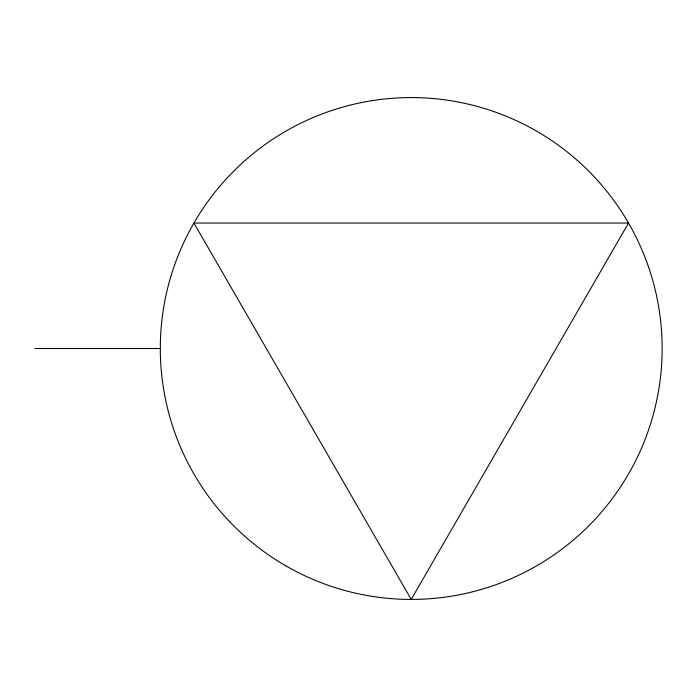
<?xml version="1.0" encoding="UTF-8"?>
<svg xmlns="http://www.w3.org/2000/svg" width="697" height="697" viewBox="0 0 697 697"><rect width="100%" height="100%" fill="white"/><g stroke="black" fill="none" stroke-linecap="round" stroke-linejoin="round"><path stroke-width="1.05" d="M34.85 348.5L160.31 348.5M628.537 223.04L411.23 599.42L193.923 223.04L628.537 223.04M285.77 565.807A250.92 250.92 0 0 0 662.15 348.5A250.92 250.92 0 0 0 285.77 131.193A250.92 250.92 0 0 0 285.77 565.807"/></g></svg>
